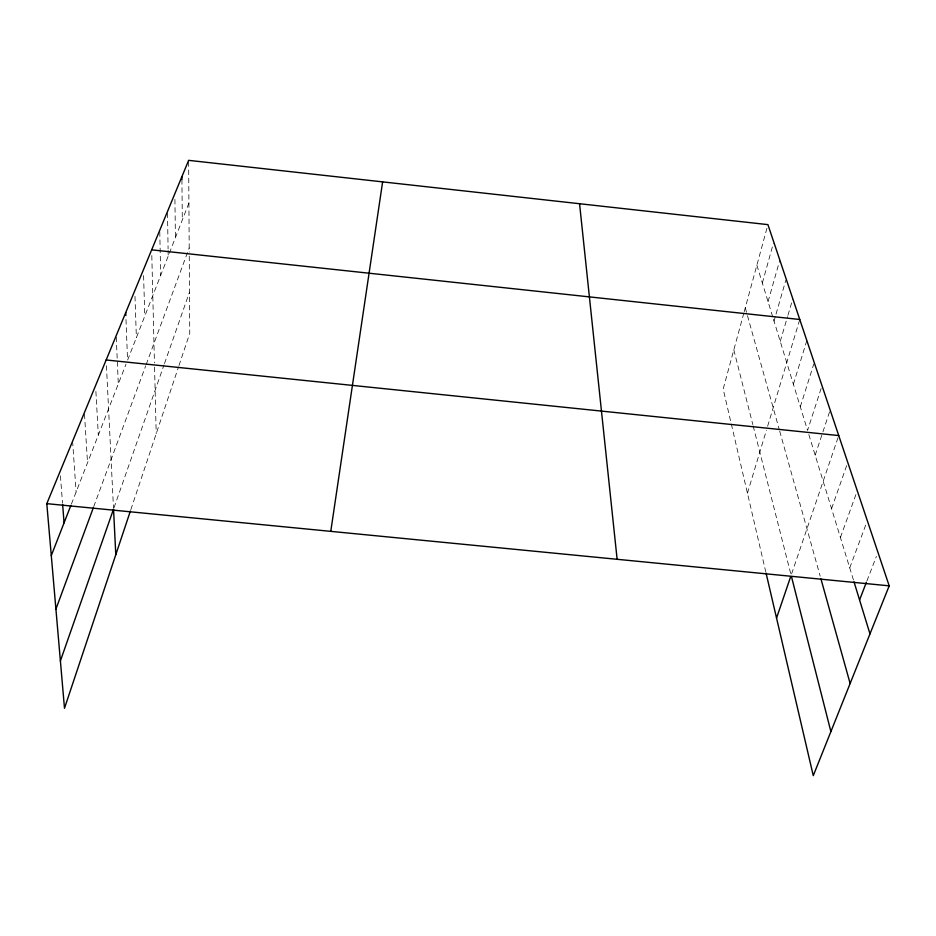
<?xml version="1.0" encoding="UTF-8"?>
<svg xmlns="http://www.w3.org/2000/svg" width="936" height="936" viewBox="0 0 936 936"><rect width="100%" height="100%" fill="white"/><g stroke="black" fill="none" stroke-linecap="round" stroke-linejoin="round"><path stroke-width="0.7" stroke-dasharray="4.68 3.51" d="M743.827 313.115L723.165 389.06L765.718 571.65M744.19 311.793L767.532 226.032M762.349 283.035L773.358 243.348M768.058 301.661L779.817 260.079M774.025 321.095L775.64 315.479M776.049 314.075L785.76 280.402M780.25 341.394L787.539 316.649M787.948 315.28L792.815 298.783M747.443 493.202L766.42 430.197M767.614 426.231L799.765 319.492M793.389 384.205L806.832 340.54M800.303 406.774L813.805 363.975M821.129 388.44L807.557 430.42L773.171 318.31M815.174 455.224L830.162 410.026M130.841 509.664L178.53 366.9M178.987 365.531L189.751 333.333L189.236 253.516M791.587 573.908L838.738 435.568M114.016 507.745L164.034 364.865M164.514 363.507L189.481 292.172M831.566 508.657L847.77 462.454M840.411 537.486L857.282 490.792M93.74 506.598L145.7 365.812M146.18 364.513L189.201 247.923M849.724 567.883L866.83 522.054M866.923 580.917L876.377 556.429M71.405 504.071L126.021 364.174M188.908 203.065L127.565 360.22L125.892 316.941M756.873 265.192L772.75 316.93M808.833 434.55L853.585 580.437M745.278 307.804L779.337 429.811M779.711 431.168L820.182 576.166M733.824 349.888L752.825 424.593M753.164 425.927L790.768 573.838M60.407 475.804L62.513 502.901M72.587 441.242L76.12 491.985M84.486 414.086L87.528 462.77M95.893 391.423L98.327 435.1M106.435 365.742L113.467 507.675M116.251 337.112L118.31 383.924M134.983 296.361L136.375 337.65M143.594 275.558L144.776 316.122M151.808 255.563L154.452 362.934M154.557 367.123L156.207 433.731M159.775 231.719L160.676 275.383M167.497 213.022L168.094 248.906M168.117 250.345L168.211 256.09M174.915 199.403L175.418 237.639M181.923 179.56L182.309 219.983M188.651 161.776L189.224 252.112"/><path stroke-width="1.4" d="M330.771 531.355L382.625 181.876M130.397 510.986L64.49 708.271L46.8 503.65L188.639 160.349L767.918 224.628L889.2 585.842L813.267 775.652L766.046 573.019M776.541 618.064L790.674 576.611M60.395 660.921L113.537 509.114L115.795 554.697M55.914 609.114L93.249 507.944M859.576 599.964L866.397 582.274M51.293 555.586L70.879 505.417M46.8 503.65L889.2 585.842M106.154 359.986L838.738 435.568M151.667 249.842L799.765 319.492M854.006 581.829L869.977 633.894M820.954 578.951L850.134 683.491M791.493 576.658L830.887 731.613M579.559 203.732L617.128 559.295M62.618 504.328L64.069 522.873M125.728 312.612L125.833 315.502M181.888 176.682L181.923 179.56"/></g></svg>
